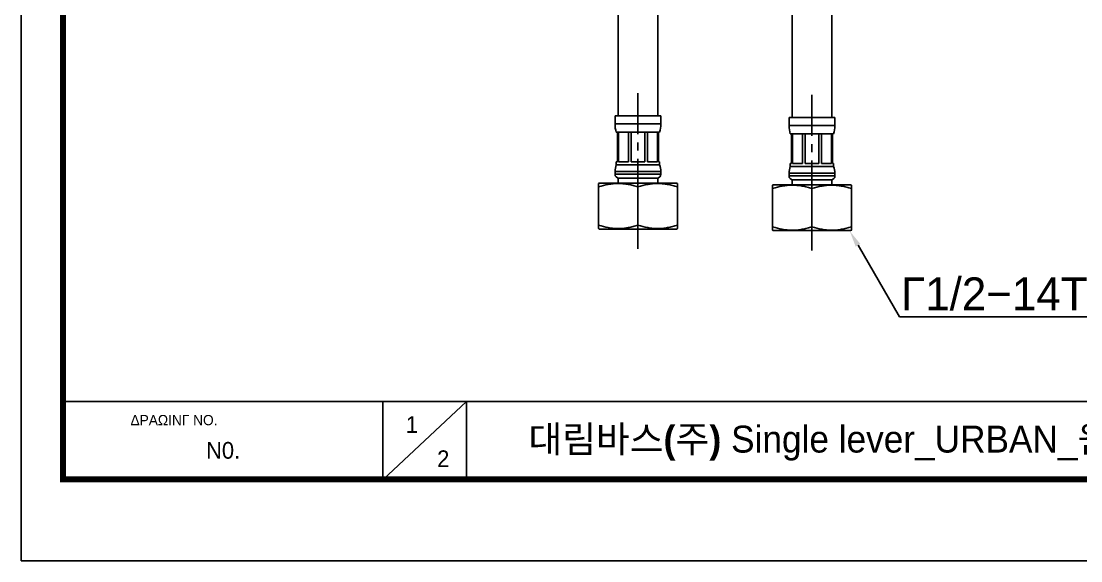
# Model space of a CAD drawing. Extents: x 1571 to 2360, y 0 to 579.
# Drawn here: x 1570.6 to 1893.3, y 0 to 164.3 of the extents above; entities that cross this region are included whole.
import ezdxf
from ezdxf import colors
from ezdxf.entities.mleader import LeaderData, LeaderLine
from ezdxf.math import Vec2, Vec3

# ---------------------------------------------------------------- set-up
doc = ezdxf.new("R2010")
doc.units = 0
doc.header["$LTSCALE"] = 10
doc.header["$MEASUREMENT"] = 0
doc.linetypes.add('CENTER', pattern=[2, 1.25, -0.25, 0.25, -0.25])
doc.layers.get('0').update_dxf_attribs({"linetype": 'CONTINUOUS'})
doc.layers.add('1', color=7, linetype='CONTINUOUS')
doc.styles.get("Standard").update_dxf_attribs({"font": 'SYMBOL'})
doc.styles.add('단선완성형', font='')
doc.styles.get('단선완성형').set_extended_font_data('Gulim')

msp = doc.modelspace()

# ---------------------------------------------------------------- linework, layer by layer
at = {"ltscale": 0.5}
msp.add_line((1758.45, 113.84), (1758.45, 102.24), dxfattribs=at)
at = {"color": 5, "lineweight": -3}
msp.add_line((1583.29, 48.49), (2219.3, 48.49), dxfattribs=at)
at = {"color": 5, "lineweight": -3, "ltscale": 40}
for p, q in [((1680.78, 48.49), (1680.78, 24.69)), ((1680.78, 48.49), (1680.78, 24.69)), ((1706.25, 48.49), (1680.78, 24.69)), ((1706.25, 48.49), (1680.78, 24.69)), ((1706.25, 48.49), (1706.25, 24.69)), ((1706.25, 48.49), (1706.25, 24.69))]:
    msp.add_line(p, q, dxfattribs=at)
at = {"lineweight": -3, "ltscale": 0.5}
msp.add_lwpolyline([(1570.59, 0), (2360.47, 0), (2360.47, 578.76), (1570.59, 578.76)], close=True, dxfattribs=at)
at = {"color": 5, "linetype": 'ByBlock', "lineweight": -3, "const_width": 1.82}
msp.add_lwpolyline([(1583.29, 24.78), (2347.69, 24.78), (2347.69, 565.32), (1583.29, 565.32)], close=True, dxfattribs=at)
at = {"layer": '1', "color": 7, "linetype": 'Continuous', "lineweight": -3}
for p, q in [((1752.45, 170.54), (1752.45, 135.54)), ((1764.45, 170.54), (1764.45, 135.54)), ((1805.45, 170.04), (1805.45, 135.04)), ((1817.45, 170.04), (1817.45, 135.04)), ((1765.45, 135.54), (1751.45, 135.54)), ((1751.45, 133.03), (1751.45, 135.54)), ((1765.45, 133.03), (1751.45, 133.03)), ((1765.45, 133.03), (1765.45, 135.54)), ((1804.45, 135.04), (1818.45, 135.04)), ((1804.45, 132.53), (1804.45, 135.04)), ((1804.45, 132.53), (1818.45, 132.53)), ((1818.45, 132.53), (1818.45, 135.04)), ((1752.2, 130.54), (1751.85, 130.54)), ((1752.2, 130.54), (1752.2, 121.54)), ((1752.53, 130.54), (1752.2, 130.54)), ((1752.53, 130.54), (1752.53, 121.54)), ((1755.53, 130.54), (1752.53, 130.54)), ((1755.53, 130.54), (1755.53, 121.54)), ((1756.33, 130.54), (1755.53, 130.54)), ((1756.33, 121.54), (1756.33, 130.54)), ((1760.57, 130.54), (1756.33, 130.54)), ((1760.57, 121.54), (1760.57, 130.54)), ((1761.37, 130.54), (1760.57, 130.54)), ((1761.37, 121.54), (1761.37, 130.54)), ((1764.36, 130.54), (1761.37, 130.54)), ((1764.36, 121.54), (1764.36, 130.54)), ((1764.7, 130.54), (1764.36, 130.54)), ((1764.7, 130.54), (1764.7, 121.54)), ((1765.05, 130.54), (1764.7, 130.54)), ((1805.2, 130.04), (1804.85, 130.04)), ((1805.2, 130.04), (1805.2, 121.04)), ((1805.2, 130.04), (1805.53, 130.04)), ((1805.53, 121.04), (1805.53, 130.04)), ((1808.52, 130.04), (1805.53, 130.04)), ((1808.52, 121.04), (1808.52, 130.04)), ((1808.52, 130.04), (1809.33, 130.04)), ((1809.33, 130.04), (1809.33, 121.04)), ((1813.57, 130.04), (1809.33, 130.04)), ((1813.57, 130.04), (1813.57, 121.04)), ((1813.57, 130.04), (1814.36, 130.04)), ((1814.36, 130.04), (1814.36, 121.04)), ((1817.37, 130.04), (1814.36, 130.04)), ((1817.37, 130.04), (1817.37, 121.04)), ((1817.37, 130.04), (1817.7, 130.04)), ((1817.7, 130.04), (1817.7, 121.04)), ((1818.05, 130.04), (1817.7, 130.04)), ((1752.2, 121.54), (1751.85, 121.54)), ((1751.85, 120.54), (1751.85, 121.54)), ((1765.05, 120.54), (1751.85, 120.54)), ((1755.53, 121.54), (1752.53, 121.54)), ((1760.57, 121.54), (1756.33, 121.54)), ((1764.36, 121.54), (1761.37, 121.54)), ((1765.05, 121.54), (1764.7, 121.54)), ((1765.05, 120.54), (1765.05, 121.54)), ((1805.2, 121.04), (1804.85, 121.04)), ((1804.85, 120.04), (1804.85, 121.04)), ((1804.85, 120.04), (1818.05, 120.04)), ((1808.52, 121.04), (1805.53, 121.04)), ((1813.57, 121.04), (1809.33, 121.04)), ((1817.37, 121.04), (1814.36, 121.04)), ((1818.05, 121.04), (1817.7, 121.04)), ((1818.05, 120.04), (1818.05, 121.04)), ((1765.45, 118.58), (1751.45, 118.58)), ((1751.45, 117.74), (1751.45, 118.58)), ((1765.45, 117.74), (1751.45, 117.74)), ((1752.45, 116.54), (1752.45, 115.04)), ((1758.45, 116.54), (1752.45, 116.54)), ((1758.45, 116.54), (1764.45, 116.54)), ((1764.45, 115.04), (1764.45, 116.54)), ((1765.45, 117.74), (1765.45, 118.58)), ((1804.45, 118.08), (1818.45, 118.08)), ((1804.45, 117.24), (1804.45, 118.08)), ((1804.45, 117.24), (1818.45, 117.24)), ((1818.45, 117.24), (1818.45, 118.08)), ((1746.67, 115.04), (1746.44, 114.91)), ((1746.45, 102.24), (1746.45, 113.84)), ((1758.45, 115.04), (1746.67, 115.04)), ((1758.45, 115.04), (1770.22, 115.04)), ((1770.45, 114.91), (1770.22, 115.04)), ((1770.45, 102.24), (1770.45, 113.84)), ((1799.67, 114.54), (1799.44, 114.41)), ((1799.45, 101.74), (1799.45, 113.34)), ((1811.45, 114.54), (1799.67, 114.54)), ((1805.45, 116.04), (1805.45, 114.54)), ((1811.45, 116.04), (1805.45, 116.04)), ((1811.45, 116.04), (1817.45, 116.04)), ((1811.45, 114.54), (1811.45, 116.04)), ((1811.45, 113.34), (1811.45, 114.54)), ((1811.45, 114.54), (1823.22, 114.54)), ((1811.45, 101.74), (1811.45, 113.34)), ((1817.45, 114.54), (1817.45, 116.04)), ((1823.45, 114.41), (1823.22, 114.54)), ((1823.45, 101.74), (1823.45, 113.34)), ((1746.44, 101.17), (1746.67, 101.04)), ((1758.45, 101.04), (1746.67, 101.04)), ((1758.45, 101.04), (1770.22, 101.04)), ((1770.22, 101.04), (1770.45, 101.17)), ((1799.44, 100.67), (1799.67, 100.54)), ((1811.45, 100.54), (1799.67, 100.54)), ((1811.45, 101.74), (1811.45, 100.54)), ((1811.45, 100.54), (1823.22, 100.54)), ((1823.22, 100.54), (1823.45, 100.67))]:
    msp.add_line(p, q, dxfattribs=at)
at = {"layer": '1', "color": 1, "linetype": 'CENTER', "lineweight": -3}
for p, q in [((1758.45, 142.41), (1758.45, 95.04)), ((1811.45, 141.91), (1811.45, 94.54))]:
    msp.add_line(p, q, dxfattribs=at)
at = {"layer": '1', "color": 7, "linetype": 'Continuous', "lineweight": -3}
for centre, radius, start, end in [((1759.45, 133.03), 8, 180, 198.1949), ((1757.45, 133.03), 8, 341.8051, 0), ((1812.45, 132.53), 8, 180, 198.1949), ((1810.45, 132.53), 8, 341.8051, 0), ((1756.45, 118.58), 5, 156.9261, 180), ((1760.45, 118.58), 5, 0, 23.0739), ((1809.45, 118.08), 5, 156.9261, 180), ((1813.45, 118.08), 5, 0, 23.0739), ((1752.65, 117.74), 1.2, 180, 270), ((1764.25, 117.74), 1.2, 270, 0), ((1805.65, 117.24), 1.2, 180, 270), ((1817.25, 117.24), 1.2, 270, 0)]:
    msp.add_arc(centre, radius, start, end, dxfattribs=at)
for points, knots in [([(1746.45, 114.91), (1746.45, 114.91), (1746.45, 114.91), (1746.45, 114.9), (1746.45, 114.9), (1746.45, 114.89), (1746.45, 114.88), (1746.45, 114.86), (1746.45, 114.78), (1746.45, 114.71), (1746.45, 114.53), (1746.45, 114.41), (1746.45, 114.15), (1746.45, 114), (1746.45, 113.84)], [0, 0, 0, 0, 0.060313, 0.060313, 0.091636, 0.091636, 0.122959, 0.24825, 0.24825, 0.498834, 0.498834, 0.749417, 0.749417, 1, 1, 1, 1]), ([(1746.45, 113.84), (1747.43, 114.16), (1748.41, 114.43), (1749.91, 114.71), (1750.41, 114.78), (1751.42, 114.88), (1751.93, 114.91), (1752.56, 114.91), (1752.69, 114.91), (1752.88, 114.9), (1752.95, 114.9), (1753.07, 114.89), (1753.39, 114.88), (1753.71, 114.86), (1754.47, 114.79), (1754.98, 114.71), (1755.98, 114.53), (1756.47, 114.41), (1757.46, 114.15), (1757.96, 114), (1758.45, 113.84)], [0, 0, 0, 0, 0.25, 0.25, 0.375, 0.375, 0.5, 0.5, 0.53125, 0.53125, 0.546875, 0.546875, 0.5625, 0.625, 0.625, 0.75, 0.75, 0.875, 0.875, 1, 1, 1, 1]), ([(1758.45, 113.84), (1759.43, 114.16), (1760.41, 114.43), (1761.91, 114.71), (1762.41, 114.78), (1763.42, 114.88), (1763.93, 114.91), (1764.56, 114.91), (1764.69, 114.91), (1764.88, 114.9), (1764.95, 114.9), (1765.07, 114.89), (1765.39, 114.88), (1765.71, 114.86), (1766.47, 114.78), (1766.98, 114.71), (1767.98, 114.53), (1768.47, 114.41), (1769.46, 114.15), (1769.96, 114), (1770.45, 113.84)], [0, 0, 0, 0, 0.25, 0.25, 0.375, 0.375, 0.5, 0.5, 0.53125, 0.53125, 0.546875, 0.546875, 0.5625, 0.625, 0.625, 0.75, 0.75, 0.875, 0.875, 1, 1, 1, 1]), ([(1770.45, 113.84), (1770.45, 114.16), (1770.45, 114.43), (1770.45, 114.71), (1770.45, 114.78), (1770.45, 114.88), (1770.45, 114.91), (1770.45, 114.91), (1770.45, 114.91), (1770.45, 114.91)], [0, 0, 0, 0, 0.498674, 0.498674, 0.748011, 0.748011, 0.997348, 0.997348, 1, 1, 1, 1]), ([(1799.45, 114.41), (1799.45, 114.41), (1799.45, 114.41), (1799.45, 114.4), (1799.45, 114.4), (1799.45, 114.39), (1799.45, 114.38), (1799.45, 114.36), (1799.45, 114.28), (1799.45, 114.21), (1799.45, 114.03), (1799.45, 113.91), (1799.45, 113.65), (1799.45, 113.5), (1799.45, 113.34)], [0, 0, 0, 0, 0.060313, 0.060313, 0.091636, 0.091636, 0.122959, 0.24825, 0.24825, 0.498834, 0.498834, 0.749417, 0.749417, 1, 1, 1, 1]), ([(1799.45, 113.34), (1800.43, 113.66), (1801.41, 113.93), (1802.91, 114.21), (1803.41, 114.28), (1804.42, 114.38), (1804.93, 114.41), (1805.56, 114.41), (1805.69, 114.41), (1805.88, 114.4), (1805.95, 114.4), (1806.07, 114.39), (1806.39, 114.38), (1806.71, 114.36), (1807.47, 114.29), (1807.98, 114.21), (1808.98, 114.03), (1809.47, 113.91), (1810.46, 113.65), (1810.96, 113.5), (1811.45, 113.34)], [0, 0, 0, 0, 0.25, 0.25, 0.375, 0.375, 0.5, 0.5, 0.53125, 0.53125, 0.546875, 0.546875, 0.5625, 0.625, 0.625, 0.75, 0.75, 0.875, 0.875, 1, 1, 1, 1]), ([(1811.45, 113.34), (1812.43, 113.66), (1813.41, 113.93), (1814.91, 114.21), (1815.41, 114.28), (1816.42, 114.38), (1816.93, 114.41), (1817.56, 114.41), (1817.69, 114.41), (1817.88, 114.4), (1817.95, 114.4), (1818.07, 114.39), (1818.39, 114.38), (1818.71, 114.36), (1819.47, 114.28), (1819.98, 114.21), (1820.98, 114.03), (1821.47, 113.91), (1822.46, 113.65), (1822.96, 113.5), (1823.45, 113.34)], [0, 0, 0, 0, 0.25, 0.25, 0.375, 0.375, 0.5, 0.5, 0.53125, 0.53125, 0.546875, 0.546875, 0.5625, 0.625, 0.625, 0.75, 0.75, 0.875, 0.875, 1, 1, 1, 1]), ([(1823.45, 113.34), (1823.45, 113.66), (1823.45, 113.93), (1823.45, 114.21), (1823.45, 114.28), (1823.45, 114.38), (1823.45, 114.41), (1823.45, 114.41), (1823.45, 114.41), (1823.45, 114.41)], [0, 0, 0, 0, 0.498674, 0.498674, 0.748011, 0.748011, 0.997349, 0.997349, 1, 1, 1, 1]), ([(1746.45, 101.17), (1746.45, 101.17), (1746.45, 101.17), (1746.45, 101.17), (1746.45, 101.17), (1746.45, 101.18), (1746.45, 101.19), (1746.45, 101.21), (1746.45, 101.29), (1746.45, 101.36), (1746.45, 101.55), (1746.45, 101.66), (1746.45, 101.92), (1746.45, 102.07), (1746.45, 102.24)], [0, 0, 0, 0, 0.060313, 0.060313, 0.091636, 0.091636, 0.122959, 0.24825, 0.24825, 0.498834, 0.498834, 0.749417, 0.749417, 1, 1, 1, 1]), ([(1746.45, 102.24), (1747.43, 101.91), (1748.41, 101.64), (1749.91, 101.36), (1750.41, 101.29), (1751.42, 101.19), (1751.93, 101.17), (1752.56, 101.17), (1752.69, 101.17), (1752.88, 101.17), (1752.95, 101.17), (1753.07, 101.18), (1753.39, 101.19), (1753.71, 101.21), (1754.47, 101.29), (1754.98, 101.36), (1755.98, 101.55), (1756.47, 101.66), (1757.46, 101.92), (1757.96, 102.07), (1758.45, 102.24)], [0, 0, 0, 0, 0.25, 0.25, 0.375, 0.375, 0.5, 0.5, 0.53125, 0.53125, 0.546875, 0.546875, 0.5625, 0.625, 0.625, 0.75, 0.75, 0.875, 0.875, 1, 1, 1, 1]), ([(1758.45, 102.24), (1759.43, 101.91), (1760.41, 101.64), (1761.91, 101.36), (1762.41, 101.29), (1763.42, 101.19), (1763.93, 101.17), (1764.56, 101.17), (1764.69, 101.17), (1764.88, 101.17), (1764.95, 101.17), (1765.07, 101.18), (1765.39, 101.19), (1765.71, 101.21), (1766.47, 101.29), (1766.98, 101.36), (1767.98, 101.55), (1768.47, 101.66), (1769.46, 101.92), (1769.96, 102.07), (1770.45, 102.24)], [0, 0, 0, 0, 0.25, 0.25, 0.375, 0.375, 0.5, 0.5, 0.53125, 0.53125, 0.546875, 0.546875, 0.5625, 0.625, 0.625, 0.75, 0.75, 0.875, 0.875, 1, 1, 1, 1]), ([(1770.45, 102.24), (1770.45, 101.91), (1770.45, 101.64), (1770.45, 101.36), (1770.45, 101.29), (1770.45, 101.19), (1770.45, 101.17), (1770.45, 101.17), (1770.45, 101.17), (1770.45, 101.17)], [0, 0, 0, 0, 0.498674, 0.498674, 0.748011, 0.748011, 0.997349, 0.997349, 1, 1, 1, 1]), ([(1799.45, 100.67), (1799.45, 100.67), (1799.45, 100.67), (1799.45, 100.67), (1799.45, 100.67), (1799.45, 100.68), (1799.45, 100.69), (1799.45, 100.71), (1799.45, 100.79), (1799.45, 100.86), (1799.45, 101.05), (1799.45, 101.16), (1799.45, 101.42), (1799.45, 101.57), (1799.45, 101.74)], [0, 0, 0, 0, 0.060313, 0.060313, 0.091636, 0.091636, 0.122959, 0.24825, 0.24825, 0.498834, 0.498834, 0.749417, 0.749417, 1, 1, 1, 1]), ([(1799.45, 101.74), (1800.43, 101.41), (1801.41, 101.14), (1802.91, 100.86), (1803.41, 100.79), (1804.42, 100.69), (1804.93, 100.67), (1805.56, 100.67), (1805.69, 100.67), (1805.88, 100.67), (1805.95, 100.67), (1806.07, 100.68), (1806.39, 100.69), (1806.71, 100.71), (1807.47, 100.79), (1807.98, 100.86), (1808.98, 101.05), (1809.47, 101.16), (1810.46, 101.42), (1810.96, 101.57), (1811.45, 101.74)], [0, 0, 0, 0, 0.25, 0.25, 0.375, 0.375, 0.5, 0.5, 0.53125, 0.53125, 0.546875, 0.546875, 0.5625, 0.625, 0.625, 0.75, 0.75, 0.875, 0.875, 1, 1, 1, 1]), ([(1811.45, 101.74), (1812.43, 101.41), (1813.41, 101.14), (1814.91, 100.86), (1815.41, 100.79), (1816.42, 100.69), (1816.93, 100.67), (1817.56, 100.67), (1817.69, 100.67), (1817.88, 100.67), (1817.95, 100.67), (1818.07, 100.68), (1818.39, 100.69), (1818.71, 100.71), (1819.47, 100.79), (1819.98, 100.86), (1820.98, 101.05), (1821.47, 101.16), (1822.46, 101.42), (1822.96, 101.57), (1823.45, 101.74)], [0, 0, 0, 0, 0.25, 0.25, 0.375, 0.375, 0.5, 0.5, 0.53125, 0.53125, 0.546875, 0.546875, 0.5625, 0.625, 0.625, 0.75, 0.75, 0.875, 0.875, 1, 1, 1, 1]), ([(1823.45, 101.74), (1823.45, 101.41), (1823.45, 101.14), (1823.45, 100.86), (1823.45, 100.79), (1823.45, 100.69), (1823.45, 100.67), (1823.45, 100.67), (1823.45, 100.67), (1823.45, 100.67)], [0, 0, 0, 0, 0.498674, 0.498674, 0.748011, 0.748011, 0.997349, 0.997349, 1, 1, 1, 1])]:
    msp.add_open_spline(points, degree=3, knots=knots, dxfattribs=at)

# ---------------------------------------------------------------- texts
at = {"color": 5, "lineweight": -3, "ltscale": 40}
msp.add_text('DRAWING NO.', height=3.1171, dxfattribs=at).set_placement((1603.88, 41.29))
at = {"lineweight": -3, "attachment_point": 1, "style": '단선완성형'}
for s, insert, char_height, width in [('1', (1687.71, 44.03), 5.1, 7.119), ('N0. ', (1626.9, 36.19), 5.101, 32.0004), ('2', (1697.28, 33.63), 5.1, 7.119)]:
    msp.add_mtext(s, dxfattribs=dict(at, insert=insert, char_height=char_height, width=width))
at = {"color": 2, "lineweight": -3, "insert": (1725.09, 41.16), "char_height": 8.19804, "width": 362.8925, "attachment_point": 1, "style": '단선완성형'}
msp.add_mtext('{\\fPretendard Variable SemiBold|b0|i0|c129|p2;대림바스(주)\\fHYwulM|b0|i0|c129|p18; Single lever_URBAN_}원홀세면수전{\\fHYwulM|b0|i0|c129|p18;_DL LC640A}', dxfattribs=at)

# ---------------------------------------------------------------- leaders
at = {"lineweight": -3, "ltscale": 0.5}
ml = msp.add_multileader_mtext('Standard', dxfattribs=at)
ml.set_content('G1/2-14TH', color=256)
ml.set_leader_properties(color=5)
ml.build(insert=Vec2(0, 0))
ml.multileader.update_dxf_attribs({"text_left_attachment_type": 6, "text_right_attachment_type": 6, "dogleg_length": 0.36, "arrow_head_size": 5})
ctx = ml.context
ctx.base_point, ctx.char_height, ctx.arrow_head_size, ctx.landing_gap_size, ctx.plane_origin = Vec3(1838.49, 74.31), 10, 5, 0.09, Vec3(1822.95, -30.59)
ctx.left_attachment, ctx.right_attachment = 6, 6
notes = []
notes.append((ctx, [(0, (1, 1, 0), (1838.13, 74.31), (1, 0), 0.36, [(0, [(1822.95, 100.41)], 0, [])])]))
ctx.mtext.insert, ctx.mtext.flow_direction = Vec3(1838.58, 86.31), 5
for ctx, leaders in notes:
    for number, flags, end, landing, length, lines in leaders:
        leader = LeaderData()
        leader.index, (leader.has_last_leader_line, leader.has_dogleg_vector, leader.attachment_direction) = number, flags
        leader.last_leader_point, leader.dogleg_vector, leader.dogleg_length = Vec3(end), Vec3(landing), length
        for number, points, colour, breaks in lines:
            line = LeaderLine()
            line.index, line.vertices, line.color, line.breaks = number, Vec3.list(points), colors.encode_raw_color(colour), breaks
            leader.lines.append(line)
        ctx.leaders.append(leader)

doc.saveas('drawing.dxf')
